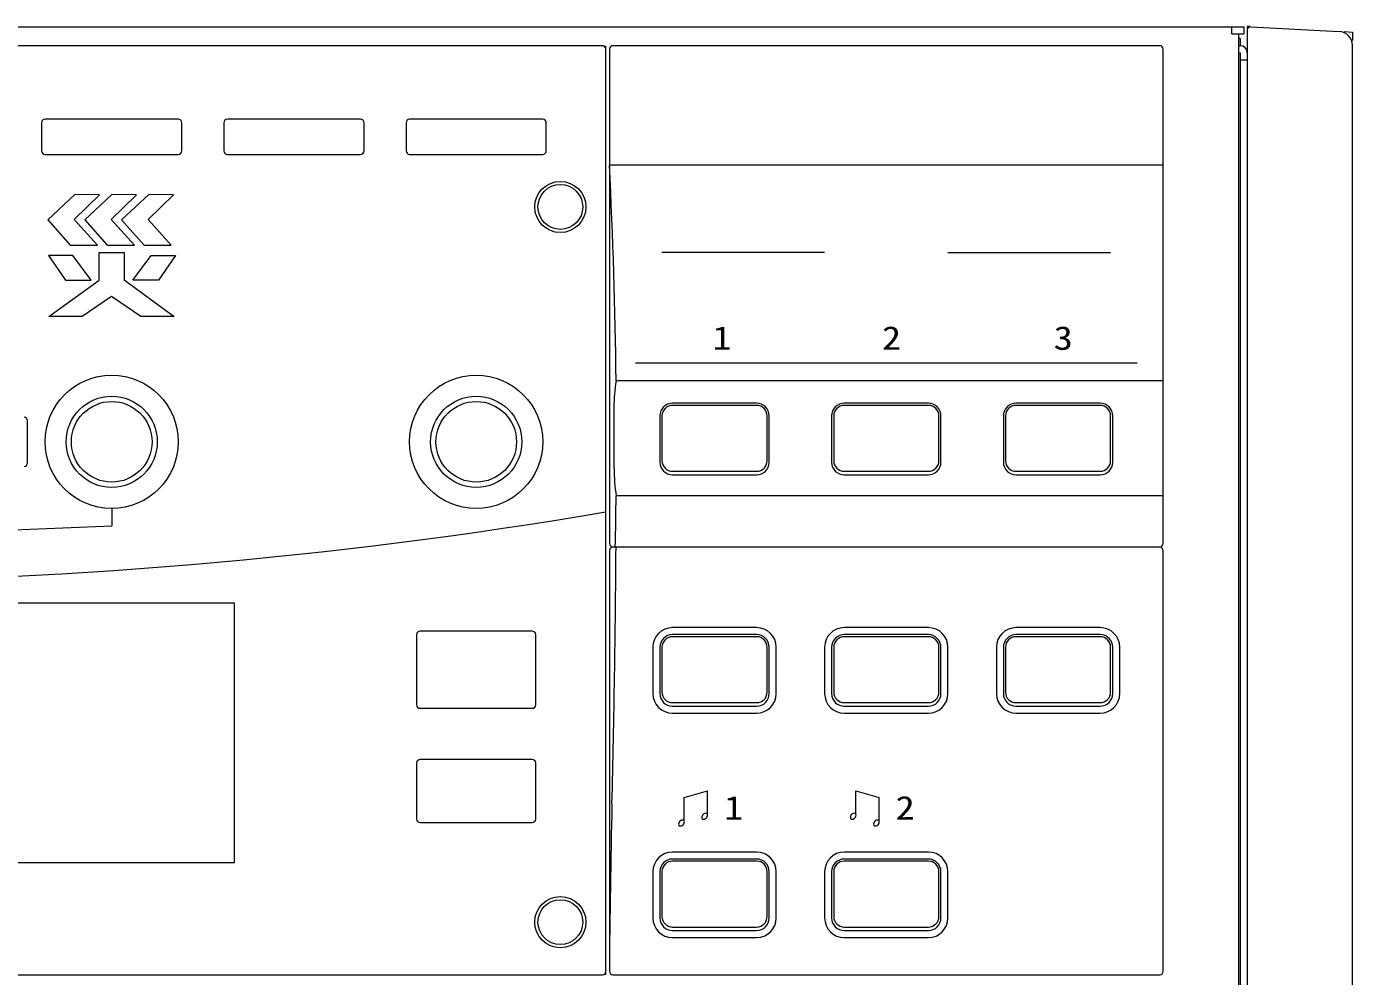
# Model space of a CAD drawing. Units: millimetres, scale not verified. Extents: x -811 to 811, y -280 to 280.
# Drawn here: x -356.48 to -337.56, y 194.54 to 208.08 of the extents above; entities that cross this region are included whole.
import ezdxf
from ezdxf.enums import TextEntityAlignment as Align

# ---------------------------------------------------------------- set-up
doc = ezdxf.new("R2010")
doc.units = ezdxf.units.MM
doc.header["$LTSCALE"] = 2
doc.linetypes.add('LONG_DOUBLE_CHAIN', pattern=[21.8, 18, -1, 0.6, -0.6, 0.6, -1])
doc.layers.add('0-9_GAIKEI', color=4, linetype='Continuous', lineweight=9)
doc.styles.add('ＭＳ ゴシック', font='')
doc.styles.get('ＭＳ ゴシック').set_extended_font_data('MS Gothic')

msp = doc.modelspace()

# ---------------------------------------------------------------- linework, layer by layer
at = {"layer": '0-9_GAIKEI', "color": 7}
for p, q in [((-380.965, 208.081), (-339.115, 208.081)), ((-339.285, 207.981), (-339.285, 208.081)), ((-339.115, 208.081), (-339.115, 207.981)), ((-339.015, 208.081), (-337.754, 208.015)), ((-339.285, 207.981), (-339.115, 207.981)), ((-339.185, 186.141), (-339.185, 207.981)), ((-339.165, 207.911), (-339.185, 207.911)), ((-339.165, 207.911), (-339.165, 207.811)), ((-339.065, 208.031), (-339.065, 186.091)), ((-339.185, 207.811), (-339.165, 207.811)), ((-339.185, 207.711), (-339.165, 207.711)), ((-339.165, 207.711), (-339.165, 186.411)), ((-337.565, 186.307), (-337.565, 207.815)), ((-339.165, 207.611), (-339.065, 207.611))]:
    msp.add_line(p, q, dxfattribs=at)
at = {"layer": '0-9_GAIKEI', "color": 7, "linetype": 'LONG_DOUBLE_CHAIN'}
for p, q in [((-337.683, 208.011), (-337.565, 208.005)), ((-337.565, 208.005), (-337.565, 207.886))]:
    msp.add_line(p, q, dxfattribs=at)
at = {"layer": '0-9_GAIKEI'}
for p, q in [((-348.265, 207.811), (-371.865, 207.811)), ((-348.215, 194.561), (-348.215, 207.811)), ((-348.165, 207.761), (-348.165, 200.711)), ((-340.315, 207.811), (-348.115, 207.811)), ((-340.265, 200.711), (-340.265, 207.761)), ((-354.315, 206.761), (-356.215, 206.761)), ((-351.715, 206.761), (-353.615, 206.761)), ((-349.115, 206.761), (-351.015, 206.761)), ((-356.265, 206.711), (-356.265, 206.311)), ((-354.265, 206.311), (-354.265, 206.711)), ((-353.665, 206.711), (-353.665, 206.311)), ((-351.665, 206.311), (-351.665, 206.711)), ((-351.065, 206.711), (-351.065, 206.311)), ((-349.065, 206.311), (-349.065, 206.711)), ((-356.215, 206.261), (-354.315, 206.261)), ((-353.615, 206.261), (-351.715, 206.261)), ((-351.015, 206.261), (-349.115, 206.261)), ((-348.165, 206.111), (-340.265, 206.111)), ((-345.095, 204.861), (-347.415, 204.861)), ((-343.335, 204.861), (-341.015, 204.861)), ((-340.635, 203.281), (-347.795, 203.281)), ((-340.265, 203.031), (-348.069, 203.031)), ((-348.1, 202.654), (-348.1, 201.78)), ((-346.065, 202.711), (-347.265, 202.711)), ((-346.065, 202.681), (-347.265, 202.681)), ((-343.615, 202.711), (-344.815, 202.711)), ((-343.615, 202.681), (-344.815, 202.681)), ((-341.165, 202.711), (-342.365, 202.711)), ((-341.165, 202.681), (-342.365, 202.681)), ((-356.465, 201.861), (-356.465, 202.461)), ((-347.445, 202.531), (-347.445, 201.871)), ((-347.415, 202.531), (-347.415, 201.891)), ((-345.915, 201.891), (-345.915, 202.531)), ((-345.885, 201.871), (-345.885, 202.531)), ((-344.995, 202.531), (-344.995, 201.871)), ((-344.965, 202.531), (-344.965, 201.891)), ((-343.465, 201.891), (-343.465, 202.531)), ((-343.435, 201.871), (-343.435, 202.531)), ((-342.545, 202.531), (-342.545, 201.871)), ((-342.515, 202.531), (-342.515, 201.891)), ((-341.015, 201.891), (-341.015, 202.531)), ((-340.985, 201.871), (-340.985, 202.531)), ((-347.265, 201.741), (-346.065, 201.741)), ((-347.265, 201.691), (-346.065, 201.691)), ((-344.815, 201.741), (-343.615, 201.741)), ((-344.815, 201.691), (-343.615, 201.691)), ((-342.365, 201.741), (-341.165, 201.741)), ((-342.365, 201.691), (-341.165, 201.691)), ((-340.265, 201.391), (-348.069, 201.391)), ((-355.265, 201.211), (-355.265, 200.961)), ((-358.965, 200.812), (-355.265, 200.961)), ((-348.165, 200.611), (-348.165, 194.611)), ((-340.315, 200.661), (-348.115, 200.661)), ((-340.265, 194.611), (-340.265, 200.611)), ((-353.515, 199.861), (-366.615, 199.861)), ((-353.515, 196.161), (-353.515, 199.861)), ((-350.915, 199.411), (-350.915, 198.411)), ((-349.265, 199.461), (-350.865, 199.461)), ((-349.215, 198.411), (-349.215, 199.411)), ((-346.065, 199.511), (-347.265, 199.511)), ((-346.065, 199.411), (-347.265, 199.411)), ((-346.065, 199.381), (-347.265, 199.381)), ((-343.615, 199.511), (-344.815, 199.511)), ((-343.615, 199.411), (-344.815, 199.411)), ((-343.615, 199.381), (-344.815, 199.381)), ((-341.165, 199.511), (-342.365, 199.511)), ((-341.165, 199.411), (-342.365, 199.411)), ((-341.165, 199.381), (-342.365, 199.381)), ((-347.545, 199.231), (-347.545, 198.571)), ((-347.445, 199.231), (-347.445, 198.571)), ((-347.415, 199.231), (-347.415, 198.591)), ((-345.915, 198.591), (-345.915, 199.231)), ((-345.885, 198.571), (-345.885, 199.231)), ((-345.785, 198.571), (-345.785, 199.231)), ((-345.095, 199.231), (-345.095, 198.571)), ((-344.995, 199.231), (-344.995, 198.571)), ((-344.965, 199.231), (-344.965, 198.591)), ((-343.465, 198.591), (-343.465, 199.231)), ((-343.435, 198.571), (-343.435, 199.231)), ((-343.335, 198.571), (-343.335, 199.231)), ((-342.645, 199.231), (-342.645, 198.571)), ((-342.545, 199.231), (-342.545, 198.571)), ((-342.515, 199.231), (-342.515, 198.591)), ((-341.015, 198.591), (-341.015, 199.231)), ((-340.985, 198.571), (-340.985, 199.231)), ((-340.885, 198.571), (-340.885, 199.231)), ((-347.265, 198.441), (-346.065, 198.441)), ((-344.815, 198.441), (-343.615, 198.441)), ((-342.365, 198.441), (-341.165, 198.441)), ((-350.865, 198.361), (-349.265, 198.361)), ((-347.265, 198.391), (-346.065, 198.391)), ((-347.265, 198.291), (-346.065, 198.291)), ((-344.815, 198.391), (-343.615, 198.391)), ((-344.815, 198.291), (-343.615, 198.291)), ((-342.365, 198.391), (-341.165, 198.391)), ((-342.365, 198.291), (-341.165, 198.291)), ((-350.915, 197.581), (-350.915, 196.781)), ((-349.265, 197.631), (-350.865, 197.631)), ((-349.215, 196.781), (-349.215, 197.581)), ((-347.098, 197.087), (-346.767, 197.185)), ((-346.767, 196.853), (-346.767, 197.185)), ((-344.648, 197.185), (-344.317, 197.087)), ((-344.648, 196.853), (-344.648, 197.185)), ((-347.098, 196.755), (-347.098, 197.087)), ((-344.317, 196.755), (-344.317, 197.087)), ((-350.865, 196.731), (-349.265, 196.731)), ((-347.098, 196.755), (-347.098, 196.754)), ((-346.767, 196.853), (-346.767, 196.852)), ((-344.648, 196.853), (-344.648, 196.852)), ((-344.317, 196.755), (-344.317, 196.754)), ((-366.615, 196.161), (-353.515, 196.161)), ((-346.065, 196.311), (-347.265, 196.311)), ((-346.065, 196.211), (-347.265, 196.211)), ((-346.065, 196.181), (-347.265, 196.181)), ((-343.615, 196.311), (-344.815, 196.311)), ((-343.615, 196.211), (-344.815, 196.211)), ((-343.615, 196.181), (-344.815, 196.181)), ((-347.545, 196.031), (-347.545, 195.371)), ((-347.445, 196.031), (-347.445, 195.371)), ((-347.415, 196.031), (-347.415, 195.391)), ((-345.915, 195.391), (-345.915, 196.031)), ((-345.885, 195.371), (-345.885, 196.031)), ((-345.785, 195.371), (-345.785, 196.031)), ((-345.095, 196.031), (-345.095, 195.371)), ((-344.995, 196.031), (-344.995, 195.371)), ((-344.965, 196.031), (-344.965, 195.391)), ((-343.465, 195.391), (-343.465, 196.031)), ((-343.435, 195.371), (-343.435, 196.031)), ((-343.335, 195.371), (-343.335, 196.031)), ((-347.265, 195.241), (-346.065, 195.241)), ((-344.815, 195.241), (-343.615, 195.241)), ((-347.265, 195.191), (-346.065, 195.191)), ((-347.265, 195.091), (-346.065, 195.091)), ((-344.815, 195.191), (-343.615, 195.191)), ((-344.815, 195.091), (-343.615, 195.091)), ((-371.865, 194.561), (-348.265, 194.561)), ((-348.115, 194.561), (-340.315, 194.561))]:
    msp.add_line(p, q, dxfattribs=at)
at = {"layer": '0-9_GAIKEI', "color": 7, "linetype": 'LONG_DOUBLE_CHAIN'}
msp.add_lwpolyline([(-339.027, 208.082), (-339.065, 208.084), (-339.065, 208.05)], dxfattribs=at)
at = {"layer": '0-9_GAIKEI'}
for points in [[(-355.79, 205.688), (-356.177, 205.327), (-355.857, 204.964), (-355.468, 204.964), (-355.799, 205.333), (-355.437, 205.684)], [(-355.263, 205.688), (-355.65, 205.327), (-355.33, 204.964), (-354.942, 204.964), (-355.272, 205.333), (-354.91, 205.684)], [(-354.737, 205.688), (-355.124, 205.327), (-354.804, 204.964), (-354.415, 204.964), (-354.746, 205.333), (-354.383, 205.684)], [(-355.444, 204.863), (-355.085, 204.863), (-355.085, 204.471), (-354.375, 203.949), (-354.849, 203.949), (-355.269, 204.234), (-355.684, 203.948), (-356.164, 203.948), (-355.442, 204.465)], [(-355.559, 204.467), (-355.82, 204.819), (-356.168, 204.819), (-355.926, 204.468)], [(-354.962, 204.467), (-354.702, 204.819), (-354.354, 204.819), (-354.595, 204.468)]]:
    msp.add_lwpolyline(points, close=True, dxfattribs=at)
at = {"layer": '0-9_GAIKEI', "color": 7}
msp.add_lwpolyline([(-339.065, 203.816), (-339.065, 197.061), (-339.065, 190.306)], dxfattribs=at)
at = {"layer": '0-9_GAIKEI'}
for centre, radius in [((-348.865, 205.511), 0.365), ((-348.865, 205.511), 0.32), ((-355.265, 202.161), 0.95), ((-350.065, 202.161), 0.95), ((-355.265, 202.161), 0.65), ((-350.065, 202.161), 0.65), ((-355.265, 202.161), 0.575), ((-350.065, 202.161), 0.575), ((-348.865, 195.311), 0.365), ((-348.865, 195.311), 0.32)]:
    msp.add_circle(centre, radius, dxfattribs=at)
at = {"layer": '0-9_GAIKEI', "color": 7}
for centre, radius, start, end in [((-339.015, 208.031), 0.05, 90, 180), ((-337.765, 207.815), 0.2, 0, 87), ((-339.165, 207.711), 0.1, 0, 90)]:
    msp.add_arc(centre, radius, start, end, dxfattribs=at)
at = {"layer": '0-9_GAIKEI'}
for centre, radius, start, end in [((-348.265, 207.761), 0.05, 0, 90), ((-348.115, 207.761), 0.05, 90, 180), ((-340.315, 207.761), 0.05, 0, 90), ((-356.215, 206.711), 0.05, 90, 180), ((-354.315, 206.711), 0.05, 0, 90), ((-353.615, 206.711), 0.05, 90, 180), ((-351.715, 206.711), 0.05, 0, 90), ((-351.015, 206.711), 0.05, 90, 180), ((-349.115, 206.711), 0.05, 0, 90), ((-356.215, 206.311), 0.05, 180, 270), ((-354.315, 206.311), 0.05, 270, 0), ((-353.615, 206.311), 0.05, 180, 270), ((-351.715, 206.311), 0.05, 270, 0), ((-351.015, 206.311), 0.05, 180, 270), ((-349.115, 206.311), 0.05, 270, 0), ((-424.165, 202.211), 76.1, 0.61739, 2.9376), ((-345.753, 202.654), 2.347, 170.7589, 180), ((-347.265, 202.531), 0.18, 90, 180), ((-347.265, 202.531), 0.15, 90, 180), ((-346.065, 202.531), 0.18, 0, 90), ((-346.065, 202.531), 0.15, 0, 90), ((-344.815, 202.531), 0.18, 90, 180), ((-344.815, 202.531), 0.15, 90, 180), ((-343.615, 202.531), 0.18, 0, 90), ((-343.615, 202.531), 0.15, 0, 90), ((-342.365, 202.531), 0.18, 90, 180), ((-342.365, 202.531), 0.15, 90, 180), ((-341.165, 202.531), 0.18, 0, 90), ((-341.165, 202.531), 0.15, 0, 90), ((-356.515, 202.461), 0.05, 0, 90), ((-356.515, 201.861), 0.05, 270, 0), ((-347.265, 201.871), 0.18, 180, 270), ((-347.265, 201.891), 0.15, 180, 270), ((-346.065, 201.891), 0.15, 270, 0), ((-346.065, 201.871), 0.18, 270, 0), ((-344.815, 201.871), 0.18, 180, 270), ((-344.815, 201.891), 0.15, 180, 270), ((-343.615, 201.891), 0.15, 270, 0), ((-343.615, 201.871), 0.18, 270, 0), ((-342.365, 201.871), 0.18, 180, 270), ((-342.365, 201.891), 0.15, 180, 270), ((-341.165, 201.891), 0.15, 270, 0), ((-341.165, 201.871), 0.18, 270, 0), ((-345.599, 201.78), 2.5, 180.0003, 188.9529), ((-424.165, 202.211), 76.1, 358.83292, 359.38261), ((-360.065, 270.873), 70.711, 260.35268, 279.64732), ((-348.115, 200.711), 0.05, 180, 270), ((-340.315, 200.711), 0.05, 270, 0), ((-348.115, 200.611), 0.05, 90, 180), ((-561.062, 202.187), 212.997, 358.60361, 359.58949), ((-340.315, 200.611), 0.05, 0, 90), ((-350.865, 199.411), 0.05, 90, 180), ((-349.265, 199.411), 0.05, 0, 90), ((-347.265, 199.231), 0.28, 90, 180), ((-347.265, 199.231), 0.18, 90, 180), ((-347.265, 199.231), 0.15, 90, 180), ((-346.065, 199.231), 0.28, 0, 90), ((-346.065, 199.231), 0.18, 0, 90), ((-346.065, 199.231), 0.15, 0, 90), ((-344.815, 199.231), 0.28, 90, 180), ((-344.815, 199.231), 0.18, 90, 180), ((-344.815, 199.231), 0.15, 90, 180), ((-343.615, 199.231), 0.28, 0, 90), ((-343.615, 199.231), 0.18, 0, 90), ((-343.615, 199.231), 0.15, 0, 90), ((-342.365, 199.231), 0.28, 90, 180), ((-342.365, 199.231), 0.18, 90, 180), ((-342.365, 199.231), 0.15, 90, 180), ((-341.165, 199.231), 0.28, 0, 90), ((-341.165, 199.231), 0.18, 0, 90), ((-341.165, 199.231), 0.15, 0, 90), ((-347.265, 198.571), 0.28, 180, 270), ((-347.265, 198.571), 0.18, 180, 270), ((-347.265, 198.591), 0.15, 180, 270), ((-346.065, 198.591), 0.15, 270, 0), ((-346.065, 198.571), 0.28, 270, 0), ((-346.065, 198.571), 0.18, 270, 0), ((-344.815, 198.571), 0.28, 180, 270), ((-344.815, 198.571), 0.18, 180, 270), ((-344.815, 198.591), 0.15, 180, 270), ((-343.615, 198.591), 0.15, 270, 0), ((-343.615, 198.571), 0.28, 270, 0), ((-343.615, 198.571), 0.18, 270, 0), ((-342.365, 198.571), 0.28, 180, 270), ((-342.365, 198.571), 0.18, 180, 270), ((-342.365, 198.591), 0.15, 180, 270), ((-341.165, 198.591), 0.15, 270, 0), ((-341.165, 198.571), 0.28, 270, 0), ((-341.165, 198.571), 0.18, 270, 0), ((-350.865, 198.411), 0.05, 180, 270), ((-349.265, 198.411), 0.05, 270, 0), ((-350.865, 197.581), 0.05, 90, 180), ((-349.265, 197.581), 0.05, 0, 90), ((-174.804, 193.146), 173.368, 178.72712, 179.51559), ((-350.865, 196.781), 0.05, 180, 270), ((-349.265, 196.781), 0.05, 270, 0), ((-347.119, 196.708), 0.059, 77.1024, 193.8209), ((-347.119, 196.708), 0.059, 77.1024, 193.8209), ((-347.155, 196.741), 0.0588, 256.9873, 14.0943), ((-347.155, 196.741), 0.0588, 256.9873, 14.0943), ((-347.112, 196.753), 0.0141, 5.9976, 61.5062), ((-347.112, 196.753), 0.0141, 5.9976, 61.5062), ((-346.787, 196.805), 0.059, 77.1024, 193.8209), ((-346.787, 196.805), 0.059, 77.1024, 193.8209), ((-346.831, 196.794), 0.0141, 190.0183, 243.0821), ((-346.831, 196.794), 0.0141, 190.0183, 243.0821), ((-346.824, 196.838), 0.0588, 256.9873, 14.0943), ((-346.824, 196.838), 0.0588, 256.9873, 14.0943), ((-346.781, 196.85), 0.0141, 5.9976, 61.5062), ((-346.781, 196.85), 0.0141, 5.9976, 61.5062), ((-344.669, 196.805), 0.059, 77.1024, 193.8209), ((-344.669, 196.805), 0.059, 77.1024, 193.8209), ((-344.712, 196.794), 0.0141, 190.0183, 243.0821), ((-344.712, 196.794), 0.0141, 190.0183, 243.0821), ((-344.705, 196.838), 0.0588, 256.9873, 14.0943), ((-344.705, 196.838), 0.0588, 256.9873, 14.0943), ((-344.662, 196.85), 0.0141, 5.9976, 61.5062), ((-344.662, 196.85), 0.0141, 5.9976, 61.5062), ((-344.337, 196.708), 0.059, 77.1024, 193.8209), ((-344.337, 196.708), 0.059, 77.1024, 193.8209), ((-344.374, 196.741), 0.0588, 256.9873, 14.0943), ((-344.374, 196.741), 0.0588, 256.9873, 14.0943), ((-344.331, 196.753), 0.0141, 5.9976, 61.5062), ((-344.331, 196.753), 0.0141, 5.9976, 61.5062), ((-347.162, 196.696), 0.0141, 190.0183, 243.0821), ((-347.162, 196.696), 0.0141, 190.0183, 243.0821), ((-344.381, 196.696), 0.0141, 190.0183, 243.0821), ((-344.381, 196.696), 0.0141, 190.0183, 243.0821), ((-347.265, 196.031), 0.28, 90, 180), ((-347.265, 196.031), 0.18, 90, 180), ((-347.265, 196.031), 0.15, 90, 180), ((-346.065, 196.031), 0.28, 0, 90), ((-346.065, 196.031), 0.18, 0, 90), ((-346.065, 196.031), 0.15, 0, 90), ((-344.815, 196.031), 0.28, 90, 180), ((-344.815, 196.031), 0.18, 90, 180), ((-344.815, 196.031), 0.15, 90, 180), ((-343.615, 196.031), 0.28, 0, 90), ((-343.615, 196.031), 0.18, 0, 90), ((-343.615, 196.031), 0.15, 0, 90), ((-347.265, 195.371), 0.28, 180, 270), ((-347.265, 195.371), 0.18, 180, 270), ((-347.265, 195.391), 0.15, 180, 270), ((-346.065, 195.391), 0.15, 270, 0), ((-346.065, 195.371), 0.28, 270, 0), ((-346.065, 195.371), 0.18, 270, 0), ((-344.815, 195.371), 0.28, 180, 270), ((-344.815, 195.371), 0.18, 180, 270), ((-344.815, 195.391), 0.15, 180, 270), ((-343.615, 195.391), 0.15, 270, 0), ((-343.615, 195.371), 0.28, 270, 0), ((-343.615, 195.371), 0.18, 270, 0), ((-348.265, 194.611), 0.05, 270, 0), ((-348.265, 194.611), 0.05, 270, 0), ((-348.115, 194.611), 0.05, 180, 270), ((-340.315, 194.611), 0.05, 270, 0)]:
    msp.add_arc(centre, radius, start, end, dxfattribs=at)

# ---------------------------------------------------------------- texts
at = {"layer": '0-9_GAIKEI', "style": 'ＭＳ ゴシック', "width": 1.2}
for s, p in [('1', (-346.696, 203.372)), ('2', (-344.278, 203.372)), ('3', (-341.828, 203.372)), ('1', (-346.53, 196.672)), ('2', (-344.083, 196.672))]:
    msp.add_text(s, height=0.337, dxfattribs=at).set_placement(p, align=Align.BOTTOM_LEFT)

doc.saveas('drawing.dxf')
